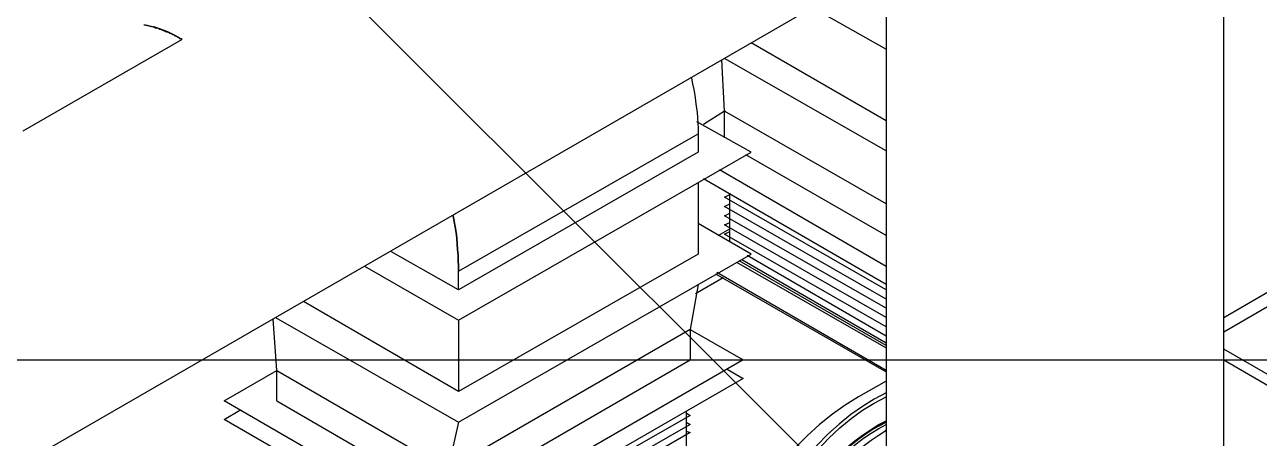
# Model space of a CAD drawing. Header units: metres. Extents: x 20 to 415, y 5 to 292.
# Drawn here: x 256.4 to 272.02, y 176.37 to 181.62 of the extents above; entities that cross this region are included whole.
import ezdxf

# ---------------------------------------------------------------- set-up
doc = ezdxf.new("R2010")
doc.units = ezdxf.units.M
for name, color, linetype in [('АРМАТУРА', 8, 'Continuous'), ('ВОЗДУХОВОДЫ', 7, 'Continuous'), ('ОБОЗНАЧЕНИЯ', 7, 'Continuous'), ('ОБОРУДОВАНИЕ', 8, 'Continuous'), ('ПОЗИЦИИ', 1, 'Continuous')]:
    doc.layers.add(name, color=color, linetype=linetype)

msp = doc.modelspace()

# ---------------------------------------------------------------- linework, layer by layer
at = {"layer": 'АРМАТУРА'}
for points in [[(265.171, 178.944), (265.322, 179.028)], [(265.137, 178.458), (267.3, 177.217)], [(267.3, 177.234), (265.154, 178.474)], [(265.238, 178.407), (264.886, 178.206)], [(267.3, 177.1), (266.948, 176.899)], [(266.948, 176.899), (266.782, 176.796), (266.619, 176.679), (266.457, 176.548), (266.299, 176.404), (266.145, 176.249), (265.995, 176.083), (265.851, 175.906), (265.712, 175.72), (265.581, 175.526), (265.456, 175.323), (265.345, 175.116), (265.243, 174.906), (265.152, 174.695), (265.071, 174.483), (265.001, 174.271), (264.943, 174.061), (264.897, 173.852), (264.863, 173.646), (264.843, 173.443), (264.836, 173.245)], [(267.3, 176.949), (267.149, 176.871), (266.999, 176.779), (266.851, 176.674), (266.705, 176.555), (266.562, 176.425), (266.423, 176.284), (266.29, 176.133), (266.161, 175.972), (266.04, 175.802), (265.925, 175.625), (265.819, 175.441), (265.722, 175.254), (265.636, 175.064), (265.559, 174.872), (265.494, 174.68), (265.439, 174.488), (265.395, 174.298), (265.364, 174.11), (265.345, 173.926), (265.338, 173.748)], [(265.389, 173.731), (265.395, 173.905), (265.413, 174.083), (265.442, 174.266), (265.483, 174.452), (265.535, 174.64), (265.599, 174.829), (265.673, 175.018), (265.758, 175.206), (265.853, 175.392), (265.959, 175.575), (266.068, 175.752), (266.185, 175.922), (266.308, 176.082), (266.438, 176.234), (266.573, 176.375), (266.712, 176.505), (266.855, 176.623), (267.001, 176.729), (267.149, 176.821), (267.3, 176.899)], [(265.741, 174.552), (265.779, 174.678), (265.823, 174.805), (265.873, 174.932), (265.928, 175.058), (265.988, 175.183), (266.053, 175.306), (266.123, 175.428), (266.198, 175.547), (266.277, 175.663), (266.361, 175.776), (266.443, 175.884), (266.529, 175.987), (266.619, 176.084), (266.711, 176.176), (266.805, 176.262), (266.902, 176.342), (267, 176.415), (267.099, 176.483), (267.199, 176.543), (267.3, 176.597)]]:
    msp.add_lwpolyline(points, dxfattribs=at)
at = {"layer": 'ВОЗДУХОВОДЫ'}
for points in [[(271.574, 174.619), (271.574, 183.201)], [(255.885, 175.776), (268.523, 183.084)], [(267.3, 182.363), (267.3, 174.669)], [(266.378, 181.827), (267.3, 181.307)], [(257.905, 181.617), (257.912, 181.615), (257.92, 181.613), (257.928, 181.611), (257.937, 181.609), (257.946, 181.609), (257.952, 181.608), (257.958, 181.607), (257.965, 181.605), (257.972, 181.603), (257.98, 181.6), (257.988, 181.598), (257.995, 181.596), (258.002, 181.594), (258.008, 181.593), (258.014, 181.592), (258.019, 181.592), (258.024, 181.59), (258.029, 181.589), (258.034, 181.586), (258.039, 181.584), (258.044, 181.581), (258.049, 181.579), (258.054, 181.577), (258.059, 181.576), (258.064, 181.575), (258.073, 181.575), (258.08, 181.574), (258.086, 181.572), (258.091, 181.569), (258.095, 181.567), (258.099, 181.564), (258.102, 181.562), (258.106, 181.56), (258.11, 181.559), (258.114, 181.559), (258.119, 181.558), (258.124, 181.557), (258.129, 181.555), (258.134, 181.553), (258.139, 181.55), (258.144, 181.548), (258.149, 181.545), (258.154, 181.544), (258.159, 181.542), (258.164, 181.542), (258.165, 181.541), (258.166, 181.54), (258.169, 181.538), (258.171, 181.536), (258.175, 181.533), (258.179, 181.531), (258.183, 181.529), (258.188, 181.527), (258.193, 181.526), (258.198, 181.525), (258.202, 181.525), (258.206, 181.525), (258.209, 181.525), (258.212, 181.524), (258.215, 181.523), (258.217, 181.522), (258.22, 181.519), (258.223, 181.516), (258.227, 181.513), (258.231, 181.508), (258.236, 181.508), (258.24, 181.508), (258.243, 181.508), (258.246, 181.507), (258.248, 181.506), (258.251, 181.505), (258.254, 181.503), (258.257, 181.5), (258.26, 181.496), (258.265, 181.492), (258.265, 181.492), (258.267, 181.492), (258.269, 181.492), (258.271, 181.492), (258.273, 181.492), (258.276, 181.492), (258.278, 181.492), (258.28, 181.492), (258.281, 181.492), (258.282, 181.492), (258.286, 181.487), (258.29, 181.483), (258.293, 181.481), (258.295, 181.478), (258.296, 181.477), (258.297, 181.476), (258.298, 181.475), (258.298, 181.475), (258.298, 181.475), (258.298, 181.475), (258.303, 181.475), (258.307, 181.475), (258.31, 181.474), (258.313, 181.474), (258.315, 181.473), (258.318, 181.471), (258.32, 181.469), (258.324, 181.466), (258.327, 181.463), (258.332, 181.458), (258.337, 181.458), (258.34, 181.458), (258.343, 181.458), (258.345, 181.458), (258.347, 181.458), (258.348, 181.458), (258.348, 181.458), (258.349, 181.458), (258.349, 181.458), (258.349, 181.458), (258.349, 181.453), (258.35, 181.45), (258.352, 181.447), (258.355, 181.445), (258.357, 181.443), (258.36, 181.442), (258.362, 181.442), (258.364, 181.441), (258.365, 181.441), (258.366, 181.441), (258.366, 181.441), (258.367, 181.441), (258.369, 181.441), (258.371, 181.441), (258.374, 181.441), (258.376, 181.441), (258.379, 181.441), (258.381, 181.441), (258.382, 181.441), (258.382, 181.424)], [(258.03, 181.592), (258.065, 181.582), (258.101, 181.57), (258.135, 181.557), (258.17, 181.544), (258.204, 181.529), (258.238, 181.514), (258.271, 181.497), (258.303, 181.479), (258.335, 181.461), (258.366, 181.441), (258.37, 181.441), (258.374, 181.441), (258.377, 181.441), (258.379, 181.441), (258.38, 181.441), (258.381, 181.441), (258.382, 181.441), (258.382, 181.441), (258.382, 181.441), (258.382, 181.441)], [(258.382, 181.424), (256.371, 180.268)], [(265.59, 181.391), (267.3, 180.402)], [(265.255, 180.519), (265.221, 181.173)], [(267.3, 180.016), (265.255, 181.19)], [(264.836, 180.938), (264.85, 180.867), (264.864, 180.796), (264.876, 180.724), (264.887, 180.652), (264.896, 180.58), (264.905, 180.509), (264.911, 180.438), (264.916, 180.369), (264.918, 180.301), (264.919, 180.234)], [(264.836, 180.938), (264.85, 180.867), (264.864, 180.796), (264.876, 180.724), (264.887, 180.652), (264.896, 180.58), (264.905, 180.509), (264.911, 180.438), (264.916, 180.369), (264.918, 180.301), (264.919, 180.234), (264.919, 180.234), (264.919, 180), (264.919, 180)], [(265.255, 180.519), (264.986, 180.352)], [(267.3, 179.346), (265.255, 180.519)], [(265.255, 180.184), (265.255, 180.519), (265.271, 180.519)], [(260.695, 178.558), (261.886, 177.871), (265.59, 180), (264.903, 180.385)], [(261.886, 178.491), (264.919, 180.234)], [(264.919, 180), (261.886, 178.256)], [(267.3, 178.944), (265.523, 179.966)], [(265.188, 179.782), (267.3, 178.558)], [(264.919, 179.614), (264.919, 178.709)], [(267.3, 178.324), (264.986, 179.664)], [(265.255, 179.43), (265.322, 179.463)], [(267.3, 178.256), (265.255, 179.43)], [(265.322, 178.86), (265.322, 179.48)], [(265.255, 179.312), (265.322, 179.346)], [(267.3, 178.139), (265.255, 179.312)], [(265.255, 179.195), (265.322, 179.229)], [(259.572, 177.904), (261.886, 176.58), (265.59, 178.709), (264.919, 179.095)], [(261.818, 179.195), (261.833, 179.124), (261.845, 179.053), (261.855, 178.981), (261.864, 178.909), (261.871, 178.837), (261.876, 178.766), (261.881, 178.695), (261.883, 178.626), (261.885, 178.557), (261.886, 178.491)], [(261.818, 179.195), (261.833, 179.124), (261.845, 179.053), (261.855, 178.981), (261.864, 178.909), (261.871, 178.837), (261.876, 178.766), (261.881, 178.695), (261.883, 178.626), (261.885, 178.557), (261.886, 178.491)], [(261.886, 178.256), (261.886, 178.491), (261.886, 178.491), (261.885, 178.557), (261.883, 178.626), (261.881, 178.695), (261.876, 178.766), (261.871, 178.837), (261.864, 178.909), (261.855, 178.981), (261.845, 179.053), (261.833, 179.124), (261.818, 179.195)], [(267.3, 178.022), (265.255, 179.195)], [(265.255, 179.078), (265.322, 179.111)], [(267.3, 177.904), (265.255, 179.078)], [(265.255, 178.96), (265.322, 178.994)], [(267.3, 177.787), (265.255, 178.96)], [(261.886, 178.256), (261.031, 178.743)], [(264.919, 178.709), (261.886, 176.966)], [(264.911, 178.711), (264.912, 178.711)], [(265.406, 178.608), (267.3, 177.519)], [(267.3, 177.552), (265.439, 178.625)], [(267.3, 177.552), (265.439, 178.625)], [(265.473, 178.642), (267.3, 177.586)], [(267.3, 177.67), (265.54, 178.692)], [(264.919, 178.324), (264.819, 177.754), (264.819, 177.368)], [(261.886, 176.966), (259.924, 178.106)], [(259.589, 177.234), (259.539, 177.888)], [(261.886, 177.871), (261.886, 176.966)], [(264.819, 177.754), (265.489, 177.368), (261.751, 175.206), (258.919, 176.848), (259.589, 177.234)], [(264.819, 177.754), (261.751, 175.977), (261.751, 175.591)], [(261.751, 175.591), (264.819, 177.368)], [(265.288, 177.251), (265.489, 177.133), (261.751, 174.971), (258.919, 176.614), (259.12, 176.731)], [(259.589, 176.848), (259.589, 177.234)], [(259.589, 177.234), (261.751, 175.977)], [(259.589, 176.848), (261.751, 175.591)], [(264.769, 176.714), (264.769, 175.96)], [(264.769, 176.698), (264.819, 176.664), (261.751, 174.904), (259.589, 176.144)], [(264.769, 176.58), (264.819, 176.547), (261.751, 174.787), (259.589, 176.027)], [(261.886, 176.58), (261.751, 175.977)], [(265.825, 174.787), (265.867, 174.902), (265.915, 175.016), (265.967, 175.128), (266.024, 175.239), (266.084, 175.348), (266.149, 175.455), (266.218, 175.56), (266.29, 175.663), (266.366, 175.762), (266.445, 175.86), (266.522, 175.957), (266.601, 176.049), (266.683, 176.135), (266.767, 176.215), (266.853, 176.289), (266.941, 176.358), (267.029, 176.422), (267.119, 176.48), (267.209, 176.532), (267.3, 176.58)], [(265.825, 174.787), (265.867, 174.902), (265.915, 175.016), (265.967, 175.128), (266.024, 175.239), (266.084, 175.348), (266.149, 175.455), (266.218, 175.56), (266.29, 175.663), (266.366, 175.762), (266.445, 175.86), (266.522, 175.957), (266.601, 176.049), (266.683, 176.135), (266.767, 176.215), (266.853, 176.289), (266.941, 176.358), (267.029, 176.422), (267.119, 176.48), (267.209, 176.532), (267.3, 176.58)], [(267.182, 176.53), (267.193, 176.535), (267.204, 176.54), (267.216, 176.545), (267.228, 176.55), (267.241, 176.555), (267.254, 176.56), (267.266, 176.565), (267.278, 176.57), (267.289, 176.575), (267.3, 176.58)], [(267.182, 176.53), (267.192, 176.535), (267.203, 176.54), (267.213, 176.545), (267.224, 176.55), (267.235, 176.555), (267.246, 176.56), (267.258, 176.565), (267.271, 176.57), (267.285, 176.575), (267.3, 176.58)], [(267.182, 176.53), (267.193, 176.535), (267.204, 176.54), (267.216, 176.545), (267.228, 176.55), (267.241, 176.555), (267.254, 176.56), (267.266, 176.565), (267.278, 176.57), (267.289, 176.575), (267.3, 176.58)], [(264.769, 176.463), (264.819, 176.446), (261.751, 174.669), (259.589, 175.91)], [(265.758, 174.552), (265.791, 174.673), (265.83, 174.793), (265.874, 174.913), (265.923, 175.032), (265.977, 175.149), (266.036, 175.265), (266.099, 175.38), (266.166, 175.492), (266.237, 175.602), (266.311, 175.709), (266.388, 175.812), (266.467, 175.912), (266.55, 176.007), (266.634, 176.097), (266.721, 176.182), (266.81, 176.263), (266.901, 176.338), (266.994, 176.408), (267.087, 176.472), (267.182, 176.53)], [(265.758, 174.552), (265.795, 174.673), (265.836, 174.793), (265.881, 174.913), (265.93, 175.032), (265.984, 175.149), (266.041, 175.265), (266.102, 175.38), (266.168, 175.492), (266.237, 175.602), (266.311, 175.709), (266.388, 175.812), (266.467, 175.912), (266.55, 176.007), (266.634, 176.097), (266.721, 176.182), (266.81, 176.263), (266.901, 176.338), (266.994, 176.408), (267.087, 176.472), (267.182, 176.53)], [(265.758, 174.552), (265.791, 174.673), (265.83, 174.793), (265.874, 174.913), (265.923, 175.032), (265.977, 175.149), (266.036, 175.265), (266.099, 175.38), (266.166, 175.492), (266.237, 175.602), (266.311, 175.709), (266.388, 175.812), (266.467, 175.912), (266.55, 176.007), (266.634, 176.097), (266.721, 176.182), (266.81, 176.263), (266.901, 176.338), (266.994, 176.408), (267.087, 176.472), (267.182, 176.53)], [(265.791, 174.569), (265.829, 174.695), (265.872, 174.82), (265.919, 174.944), (265.971, 175.068), (266.028, 175.189), (266.089, 175.309), (266.155, 175.426), (266.225, 175.54), (266.299, 175.651), (266.378, 175.759), (266.464, 175.863), (266.553, 175.962), (266.642, 176.056), (266.734, 176.145), (266.826, 176.228), (266.92, 176.306), (267.014, 176.377), (267.109, 176.441), (267.204, 176.498), (267.3, 176.547)], [(265.908, 174.636), (265.946, 174.747), (265.987, 174.858), (266.032, 174.97), (266.081, 175.081), (266.135, 175.191), (266.192, 175.3), (266.253, 175.406), (266.319, 175.51), (266.388, 175.611), (266.462, 175.709), (266.534, 175.807), (266.61, 175.9), (266.689, 175.988), (266.77, 176.071), (266.853, 176.149), (266.938, 176.222), (267.024, 176.289), (267.111, 176.352), (267.197, 176.41), (267.283, 176.463)], [(267.283, 176.463), (267.283, 176.463), (267.285, 176.465), (267.287, 176.467), (267.289, 176.469), (267.291, 176.471), (267.294, 176.474), (267.296, 176.476), (267.298, 176.478), (267.299, 176.479), (267.3, 176.48)]]:
    msp.add_lwpolyline(points, dxfattribs=at)
at = {"layer": 'ОБОЗНАЧЕНИЯ'}
msp.add_lwpolyline([(254.359, 177.368), (282.017, 177.368)], dxfattribs=at)
at = {"layer": 'ОБОРУДОВАНИЕ'}
for points in [[(271.574, 177.904), (272.982, 178.726)], [(272.73, 178.391), (271.574, 177.72)], [(275.144, 175.44), (271.574, 177.502)], [(271.574, 177.368), (275.144, 175.29)]]:
    msp.add_lwpolyline(points, dxfattribs=at)
at = {"layer": 'ПОЗИЦИИ', "lineweight": 20}
msp.add_lwpolyline([(257.226, 185.25), (269.387, 173.088)], dxfattribs=at)

doc.saveas('drawing.dxf')
